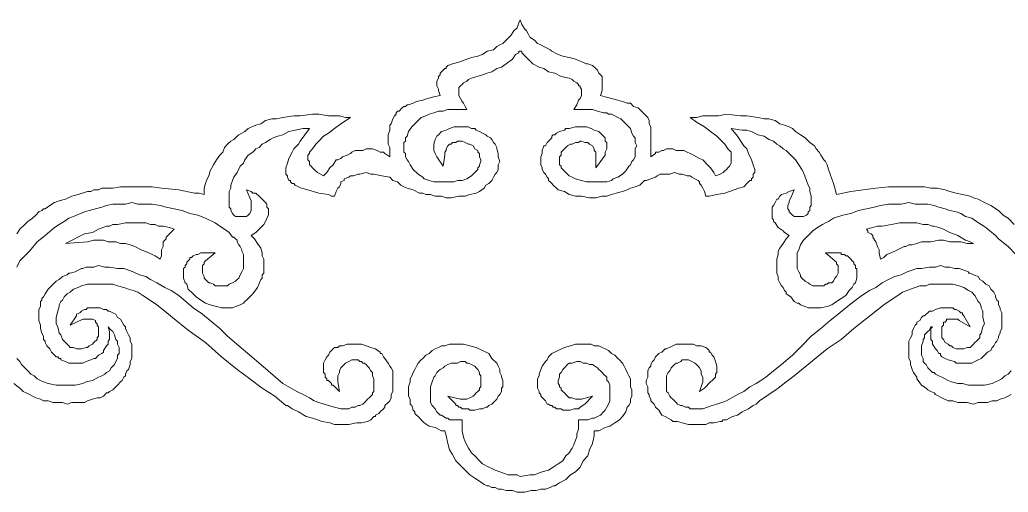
# Model space of a CAD drawing. Extents: x -66030 to 95157, y -13132 to 45879.
# Drawn here: x -21238 to -18784, y 9812 to 10984 of the extents above; entities that cross this region are included whole.
import ezdxf

# ---------------------------------------------------------------- set-up
doc = ezdxf.new("R2010")
doc.units = 0
doc.header["$LTSCALE"] = 100
doc.header["$MEASUREMENT"] = 0
doc.layers.get('0').update_dxf_attribs({"linetype": 'CONTINUOUS'})

msp = doc.modelspace()

# ---------------------------------------------------------------- linework, layer by layer
at = {"lineweight": 0}
for points in [[(-18769, 10476.5), (-18784.6, 10492.1), (-18796.3, 10499.9), (-18808.1, 10511.6), (-18827.6, 10523.4), (-18843.2, 10531.2), (-18858.8, 10539), (-18870.6, 10542.9), (-18878.4, 10546.8), (-18897.9, 10550.7), (-18913.5, 10554.6), (-18929.1, 10558.5), (-18940.9, 10562.4), (-18960.4, 10566.3), (-18976, 10566.3), (-18991.6, 10570.2), (-19007.3, 10570.2), (-19034.6, 10570.2), (-19058, 10570.2), (-19081.5, 10570.2), (-19112.7, 10566.3), (-19144, 10562.4), (-19175.2, 10558.5), (-19210.4, 10550.7), (-19214.3, 10566.3), (-19218.2, 10578), (-19222.1, 10589.8), (-19226, 10601.5), (-19229.9, 10613.2), (-19233.8, 10624.9), (-19237.7, 10632.7), (-19241.6, 10636.6), (-19249.4, 10648.4), (-19253.3, 10656.2), (-19261.2, 10664), (-19265.1, 10671.8), (-19276.8, 10679.6), (-19288.5, 10691.3), (-19300.2, 10699.1), (-19311.9, 10706.9), (-19319.7, 10714.8), (-19327.6, 10718.7), (-19339.3, 10722.6), (-19351, 10726.5), (-19362.7, 10734.3), (-19378.3, 10738.2), (-19390.1, 10738.2), (-19405.7, 10742.1), (-19433, 10746), (-19448.6, 10746), (-19483.8, 10749.9), (-19503.3, 10746), (-19526.8, 10746), (-19534.6, 10746), (-19542.4, 10746), (-19558, 10742.1), (-19573.6, 10742.1), (-19558, 10730.4), (-19538.5, 10718.7), (-19522.9, 10706.9), (-19507.2, 10695.2), (-19507.2, 10695.2), (-19503.3, 10691.3), (-19495.5, 10683.5), (-19487.7, 10675.7), (-19479.9, 10664), (-19476, 10660.1), (-19472.1, 10656.2), (-19472.1, 10652.3), (-19472.1, 10644.4), (-19472.1, 10640.5), (-19472.1, 10636.6), (-19472.1, 10632.7), (-19472.1, 10628.8), (-19476, 10621), (-19479.9, 10617.1), (-19483.8, 10613.2), (-19487.7, 10609.3), (-19491.6, 10605.4), (-19499.4, 10601.5), (-19511.1, 10597.6), (-19515, 10605.4), (-19522.9, 10617.1), (-19530.7, 10624.9), (-19542.4, 10636.6), (-19550.2, 10640.5), (-19558, 10644.4), (-19565.8, 10648.4), (-19573.6, 10652.3), (-19581.4, 10656.2), (-19589.3, 10660.1), (-19597.1, 10660.1), (-19608.8, 10660.1), (-19616.6, 10664), (-19620.5, 10664), (-19628.3, 10664), (-19632.2, 10664), (-19640, 10660.1), (-19643.9, 10660.1), (-19651.8, 10656.2), (-19655.7, 10656.2), (-19659.6, 10656.2), (-19659.6, 10652.3), (-19671.3, 10644.4), (-19671.3, 10660.1), (-19671.3, 10679.6), (-19671.3, 10687.4), (-19671.3, 10699.1), (-19671.3, 10714.8), (-19671.3, 10714.8), (-19671.3, 10718.7), (-19675.2, 10726.5), (-19675.2, 10734.3), (-19679.1, 10742.1), (-19686.9, 10749.9), (-19694.7, 10757.7), (-19702.5, 10765.5), (-19714.2, 10769.4), (-19722.1, 10777.2), (-19726, 10777.2), (-19729.9, 10777.2), (-19741.6, 10781.2), (-19753.3, 10785.1), (-19768.9, 10789), (-19784.6, 10792.9), (-19796.3, 10796.8), (-19792.4, 10808.5), (-19792.4, 10812.4), (-19792.4, 10820.2), (-19792.4, 10828), (-19792.4, 10831.9), (-19792.4, 10839.7), (-19792.4, 10843.6), (-19796.3, 10847.6), (-19800.2, 10851.5), (-19804.1, 10859.3), (-19808, 10863.2), (-19815.8, 10871), (-19827.5, 10874.9), (-19831.4, 10874.9), (-19858.8, 10886.6), (-19874.4, 10890.5), (-19890, 10894.4), (-19901.7, 10898.3), (-19917.4, 10906.1), (-19921.3, 10910.1), (-19929.1, 10914), (-19936.9, 10917.9), (-19944.7, 10921.8), (-19952.5, 10925.7), (-19960.3, 10933.5), (-19972, 10941.3), (-19975.9, 10949.1), (-19979.9, 10956.9), (-19983.8, 10960.8), (-19983.8, 10960.8), (-19991.6, 10972.5), (-19995.5, 10984.3), (-19999.4, 10976.5), (-20003.3, 10964.7), (-20011.1, 10956.9), (-20018.9, 10945.2), (-20022.8, 10941.3), (-20030.6, 10933.5), (-20038.4, 10925.7), (-20046.3, 10921.8), (-20054.1, 10917.9), (-20061.9, 10910.1), (-20077.5, 10906.1), (-20089.2, 10898.3), (-20100.9, 10894.4), (-20116.6, 10890.5), (-20147.8, 10878.8), (-20163.4, 10874.9), (-20175.2, 10871), (-20179.1, 10867.1), (-20179.1, 10863.2), (-20183, 10863.2), (-20186.9, 10859.3), (-20190.8, 10855.4), (-20194.7, 10851.5), (-20194.7, 10847.6), (-20194.7, 10847.6), (-20198.6, 10843.6), (-20198.6, 10839.7), (-20198.6, 10839.7), (-20202.5, 10831.9), (-20202.5, 10828), (-20202.5, 10820.2), (-20198.6, 10812.4), (-20198.6, 10808.5), (-20194.7, 10796.8), (-20210.3, 10792.9), (-20225.9, 10789), (-20237.6, 10785.1), (-20253.3, 10781.2), (-20261.1, 10777.2), (-20272.8, 10773.3), (-20276.7, 10773.3), (-20280.6, 10769.4), (-20284.5, 10769.4), (-20288.4, 10765.5), (-20296.2, 10757.7), (-20300.1, 10757.7), (-20304, 10753.8), (-20304, 10749.9), (-20308, 10746), (-20311.9, 10738.2), (-20315.8, 10726.5), (-20319.7, 10722.6), (-20319.7, 10714.8), (-20319.7, 10710.8), (-20323.6, 10699.1), (-20323.6, 10687.4), (-20323.6, 10675.7), (-20319.7, 10667.9), (-20319.7, 10660.1), (-20319.7, 10644.4), (-20331.4, 10652.3), (-20335.3, 10656.2), (-20343.1, 10656.2), (-20350.9, 10660.1), (-20362.6, 10664), (-20366.5, 10664), (-20370.4, 10664), (-20378.3, 10664), (-20386.1, 10660.1), (-20393.9, 10660.1), (-20405.6, 10660.1), (-20413.4, 10656.2), (-20417.3, 10652.3), (-20425.1, 10648.4), (-20436.9, 10644.4), (-20440.8, 10640.5), (-20448.6, 10636.6), (-20452.5, 10636.6), (-20460.3, 10624.9), (-20468.1, 10617.1), (-20475.9, 10605.4), (-20483.7, 10597.6), (-20491.5, 10601.5), (-20499.3, 10605.4), (-20507.2, 10613.2), (-20511.1, 10617.1), (-20515, 10621), (-20518.9, 10624.9), (-20518.9, 10628.8), (-20518.9, 10632.7), (-20522.8, 10636.6), (-20522.8, 10640.5), (-20522.8, 10648.4), (-20518.9, 10652.3), (-20518.9, 10656.2), (-20511.1, 10664), (-20503.3, 10675.7), (-20495.4, 10683.5), (-20483.7, 10695.2), (-20472, 10703), (-20456.4, 10714.8), (-20440.8, 10726.5), (-20417.3, 10742.1), (-20429, 10742.1), (-20444.7, 10746), (-20472, 10746), (-20495.4, 10749.9), (-20503.3, 10749.9), (-20511.1, 10749.9), (-20542.3, 10746), (-20557.9, 10746), (-20585.3, 10742.1), (-20600.9, 10738.2), (-20612.6, 10738.2), (-20628.2, 10734.3), (-20640, 10726.5), (-20651.7, 10722.6), (-20671.2, 10714.8), (-20679, 10706.9), (-20686.8, 10703), (-20694.6, 10699.1), (-20698.6, 10695.2), (-20706.4, 10687.4), (-20714.2, 10683.5), (-20722, 10675.7), (-20729.8, 10667.9), (-20733.7, 10656.2), (-20741.5, 10648.4), (-20749.3, 10636.6), (-20757.1, 10624.9), (-20765, 10609.3), (-20768.9, 10597.6), (-20772.8, 10589.8), (-20776.7, 10578), (-20780.6, 10566.3), (-20780.6, 10550.7), (-20792.3, 10554.6), (-20804, 10554.6), (-20843.1, 10562.4), (-20886, 10566.3), (-20909.5, 10570.2), (-20936.8, 10570.2), (-20952.4, 10570.2), (-20972, 10570.2), (-20987.6, 10570.2), (-21007.1, 10566.3), (-21022.7, 10566.3), (-21034.5, 10566.3), (-21042.3, 10562.4), (-21054, 10562.4), (-21061.8, 10558.5), (-21069.6, 10558.5), (-21093.1, 10550.7), (-21108.7, 10546.8), (-21124.3, 10539), (-21139.9, 10535.1), (-21151.6, 10531.2), (-21163.4, 10523.4), (-21175.1, 10515.5), (-21179, 10515.5), (-21182.9, 10511.6), (-21190.7, 10507.7), (-21198.5, 10499.9), (-21206.3, 10492.1), (-21218, 10484.3), (-21225.9, 10476.5), (-21237.6, 10464.8), (-21245.4, 10453.1)], [(-21245.4, 10371), (-21237.6, 10386.7), (-21233.7, 10390.6), (-21214.1, 10410.1), (-21194.6, 10433.5), (-21175.1, 10449.1), (-21151.6, 10468.7), (-21139.9, 10476.5), (-21128.2, 10484.3), (-21116.5, 10492.1), (-21104.8, 10496), (-21077.4, 10507.7), (-21065.7, 10511.6), (-21050.1, 10515.5), (-21034.5, 10519.5), (-21022.7, 10523.4), (-21007.1, 10527.3), (-20991.5, 10527.3), (-20975.9, 10527.3), (-20960.2, 10531.2), (-20944.6, 10527.3), (-20925.1, 10527.3), (-20909.5, 10527.3), (-20889.9, 10523.4), (-20874.3, 10519.5), (-20854.8, 10515.5), (-20835.3, 10511.6), (-20815.7, 10503.8), (-20796.2, 10499.9), (-20776.7, 10492.1), (-20753.2, 10480.4), (-20741.5, 10472.6), (-20729.8, 10464.8), (-20718.1, 10457), (-20710.3, 10445.2), (-20706.4, 10445.2), (-20702.5, 10441.3), (-20698.6, 10437.4), (-20698.6, 10433.5), (-20694.6, 10425.7), (-20690.7, 10421.8), (-20686.8, 10414), (-20686.8, 10410.1), (-20682.9, 10402.3), (-20682.9, 10394.5), (-20682.9, 10386.7), (-20682.9, 10382.7), (-20682.9, 10371), (-20682.9, 10367.1), (-20686.8, 10359.3), (-20690.7, 10351.5), (-20694.6, 10343.7), (-20698.6, 10339.8), (-20702.5, 10335.9), (-20710.3, 10332), (-20718.1, 10328.1), (-20722, 10324.2), (-20729.8, 10324.2), (-20741.5, 10324.2), (-20749.3, 10324.2), (-20753.2, 10324.2), (-20757.1, 10328.1), (-20765, 10332), (-20768.9, 10332), (-20772.8, 10335.9), (-20776.7, 10339.8), (-20780.6, 10343.7), (-20780.6, 10347.6), (-20784.5, 10355.4), (-20784.5, 10363.2), (-20784.5, 10367.1), (-20784.5, 10367.1), (-20784.5, 10371), (-20784.5, 10374.9), (-20780.6, 10378.8), (-20780.6, 10382.7), (-20776.7, 10386.7), (-20753.2, 10406.2), (-20765, 10406.2), (-20772.8, 10406.2), (-20784.5, 10406.2), (-20788.4, 10406.2), (-20796.2, 10402.3), (-20800.1, 10402.3), (-20807.9, 10398.4), (-20811.8, 10394.5), (-20811.8, 10394.5), (-20815.7, 10394.5), (-20815.7, 10390.6), (-20819.6, 10386.7), (-20823.5, 10382.7), (-20823.5, 10378.8), (-20827.4, 10374.9), (-20827.4, 10371), (-20831.4, 10367.1), (-20831.4, 10359.3), (-20831.4, 10351.5), (-20831.4, 10343.7), (-20827.4, 10332), (-20823.5, 10328.1), (-20819.6, 10316.3), (-20807.9, 10304.6), (-20800.1, 10296.8), (-20788.4, 10289), (-20776.7, 10281.2), (-20765, 10277.3), (-20749.3, 10273.4), (-20737.6, 10269.5), (-20722, 10269.5), (-20710.3, 10269.5), (-20702.5, 10273.4), (-20690.7, 10277.3), (-20682.9, 10281.2), (-20679, 10285.1), (-20675.1, 10289), (-20667.3, 10296.8), (-20659.5, 10304.6), (-20659.5, 10304.6), (-20647.8, 10320.3), (-20640, 10339.8), (-20636.1, 10343.7), (-20636.1, 10347.6), (-20636.1, 10351.5), (-20632.1, 10355.4), (-20632.1, 10367.1), (-20632.1, 10371), (-20632.1, 10374.9), (-20632.1, 10382.7), (-20632.1, 10390.6), (-20636.1, 10398.4), (-20636.1, 10406.2), (-20640, 10417.9), (-20647.8, 10429.6), (-20655.6, 10441.3), (-20663.4, 10449.1), (-20651.7, 10457), (-20643.9, 10464.8), (-20632.1, 10476.5), (-20628.2, 10484.3), (-20624.3, 10492.1), (-20620.4, 10499.9), (-20620.4, 10507.7), (-20620.4, 10511.6), (-20620.4, 10515.5), (-20624.3, 10519.5), (-20624.3, 10527.3), (-20628.2, 10531.2), (-20632.1, 10535.1), (-20636.1, 10539), (-20643.9, 10546.8), (-20651.7, 10554.6), (-20659.5, 10554.6), (-20663.4, 10558.5), (-20675.1, 10562.4), (-20667.3, 10542.9), (-20663.4, 10535.1), (-20663.4, 10531.2), (-20663.4, 10523.4), (-20663.4, 10519.5), (-20663.4, 10515.5), (-20663.4, 10511.6), (-20667.3, 10503.8), (-20667.3, 10503.8), (-20671.2, 10499.9), (-20671.2, 10499.9), (-20675.1, 10496), (-20682.9, 10496), (-20686.8, 10496), (-20694.6, 10496), (-20698.6, 10496), (-20702.5, 10496), (-20706.4, 10499.9), (-20710.3, 10503.8), (-20714.2, 10511.6), (-20714.2, 10515.5), (-20718.1, 10519.5), (-20718.1, 10523.4), (-20718.1, 10531.2), (-20718.1, 10539), (-20718.1, 10546.8), (-20718.1, 10558.5), (-20714.2, 10566.3), (-20714.2, 10574.1), (-20710.3, 10585.9), (-20706.4, 10593.7), (-20698.6, 10605.4), (-20690.7, 10621), (-20682.9, 10628.8), (-20679, 10636.6), (-20671.2, 10648.4), (-20659.5, 10656.2), (-20659.5, 10656.2), (-20655.6, 10660.1), (-20651.7, 10664), (-20643.9, 10667.9), (-20636.1, 10675.7), (-20628.2, 10679.6), (-20616.5, 10687.4), (-20608.7, 10691.3), (-20597, 10695.2), (-20585.3, 10699.1), (-20569.7, 10706.9), (-20554, 10710.8), (-20534.5, 10714.8), (-20518.9, 10714.8), (-20530.6, 10699.1), (-20542.3, 10683.5), (-20546.2, 10675.7), (-20550.1, 10671.8), (-20557.9, 10664), (-20561.8, 10656.2), (-20569.7, 10640.5), (-20573.6, 10628.8), (-20577.5, 10617.1), (-20577.5, 10613.2), (-20577.5, 10601.5), (-20573.6, 10597.6), (-20573.6, 10593.7), (-20569.7, 10585.9), (-20565.7, 10585.9), (-20565.7, 10582), (-20561.8, 10578), (-20557.9, 10578), (-20554, 10574.1), (-20546.2, 10570.2), (-20538.4, 10566.3), (-20522.8, 10562.4), (-20495.4, 10554.6), (-20472, 10550.7), (-20464.2, 10546.8), (-20456.4, 10546.8), (-20452.5, 10558.5), (-20448.6, 10566.3), (-20444.7, 10570.2), (-20440.8, 10578), (-20440.8, 10582), (-20432.9, 10585.9), (-20432.9, 10585.9), (-20432.9, 10589.8), (-20421.2, 10593.7), (-20417.3, 10597.6), (-20409.5, 10597.6), (-20397.8, 10601.5), (-20393.9, 10601.5), (-20378.3, 10605.4), (-20366.5, 10601.5), (-20358.7, 10601.5), (-20339.2, 10597.6), (-20319.7, 10593.7), (-20311.9, 10585.9), (-20300.1, 10582), (-20300.1, 10582), (-20300.1, 10582), (-20296.2, 10578), (-20292.3, 10574.1), (-20284.5, 10570.2), (-20276.7, 10566.3), (-20261.1, 10562.4), (-20245.5, 10554.6), (-20237.6, 10554.6), (-20229.8, 10550.7), (-20218.1, 10550.7), (-20206.4, 10546.8), (-20190.8, 10546.8), (-20179.1, 10542.9), (-20167.3, 10542.9), (-20147.8, 10546.8), (-20132.2, 10546.8), (-20120.5, 10550.7), (-20104.8, 10554.6), (-20097, 10558.5), (-20085.3, 10566.3), (-20081.4, 10574.1), (-20073.6, 10578), (-20069.7, 10582), (-20065.8, 10585.9), (-20061.9, 10593.7), (-20058, 10601.5), (-20054.1, 10605.4), (-20050.2, 10613.2), (-20050.2, 10624.9), (-20046.3, 10632.7), (-20050.2, 10644.4), (-20050.2, 10652.3), (-20054.1, 10664), (-20054.1, 10667.9), (-20058, 10675.7), (-20061.9, 10679.6), (-20065.8, 10687.4), (-20069.7, 10691.3), (-20077.5, 10695.2), (-20081.4, 10699.1), (-20089.2, 10703), (-20097, 10706.9), (-20104.8, 10710.8), (-20108.7, 10714.8), (-20116.6, 10714.8), (-20124.4, 10718.7), (-20132.2, 10718.7), (-20147.8, 10718.7), (-20159.5, 10718.7), (-20171.2, 10714.8), (-20179.1, 10710.8), (-20190.8, 10706.9), (-20198.6, 10699.1), (-20202.5, 10695.2), (-20206.4, 10687.4), (-20210.3, 10675.7), (-20210.3, 10667.9), (-20210.3, 10660.1), (-20206.4, 10652.3), (-20202.5, 10644.4), (-20186.9, 10621), (-20183, 10648.4), (-20183, 10648.4), (-20183, 10648.4), (-20183, 10656.2), (-20179.1, 10660.1), (-20179.1, 10664), (-20175.2, 10671.8), (-20171.2, 10675.7), (-20167.3, 10675.7), (-20163.4, 10679.6), (-20159.5, 10679.6), (-20155.6, 10679.6), (-20151.7, 10683.5), (-20140, 10683.5), (-20132.2, 10679.6), (-20124.4, 10675.7), (-20120.5, 10675.7), (-20112.7, 10671.8), (-20108.7, 10664), (-20100.9, 10660.1), (-20100.9, 10656.2), (-20097, 10652.3), (-20097, 10648.4), (-20097, 10644.4), (-20093.1, 10636.6), (-20093.1, 10632.7), (-20097, 10624.9), (-20097, 10621), (-20100.9, 10617.1), (-20100.9, 10613.2), (-20108.7, 10605.4), (-20112.7, 10601.5), (-20116.6, 10597.6), (-20128.3, 10589.8), (-20140, 10585.9), (-20151.7, 10585.9), (-20159.5, 10582), (-20167.3, 10582), (-20179.1, 10582), (-20194.7, 10582), (-20202.5, 10582), (-20210.3, 10582), (-20222, 10585.9), (-20233.7, 10589.8), (-20237.6, 10593.7), (-20249.4, 10601.5), (-20261.1, 10613.2), (-20268.9, 10624.9), (-20272.8, 10632.7), (-20276.7, 10636.6), (-20280.6, 10644.4), (-20280.6, 10652.3), (-20284.5, 10656.2), (-20284.5, 10664), (-20284.5, 10671.8), (-20284.5, 10679.6), (-20280.6, 10683.5), (-20280.6, 10691.3), (-20276.7, 10695.2), (-20272.8, 10706.9), (-20265, 10718.7), (-20257.2, 10726.5), (-20249.4, 10734.3), (-20241.6, 10742.1), (-20229.8, 10746), (-20222, 10749.9), (-20210.3, 10753.8), (-20198.6, 10757.7), (-20186.9, 10757.7), (-20175.2, 10761.6), (-20163.4, 10761.6), (-20128.3, 10761.6), (-20132.2, 10769.4), (-20136.1, 10777.2), (-20140, 10781.2), (-20143.9, 10789), (-20143.9, 10789), (-20147.8, 10796.8), (-20147.8, 10800.7), (-20147.8, 10804.6), (-20147.8, 10808.5), (-20147.8, 10812.4), (-20147.8, 10816.3), (-20143.9, 10820.2), (-20143.9, 10820.2), (-20140, 10824.1), (-20136.1, 10828), (-20128.3, 10831.9), (-20124.4, 10835.8), (-20116.6, 10839.7), (-20089.2, 10847.6), (-20077.5, 10851.5), (-20065.8, 10855.4), (-20054.1, 10863.2), (-20042.3, 10867.1), (-20030.6, 10874.9), (-20015, 10886.6), (-20007.2, 10898.3), (-19999.4, 10902.2), (-19999.4, 10906.1), (-19995.5, 10906.1), (-19991.6, 10906.1), (-19991.6, 10902.2), (-19979.9, 10890.5), (-19975.9, 10886.6), (-19964.2, 10874.9), (-19948.6, 10867.1), (-19936.9, 10863.2), (-19925.2, 10855.4), (-19909.5, 10851.5), (-19893.9, 10843.6), (-19874.4, 10839.7), (-19866.6, 10835.8), (-19862.7, 10831.9), (-19854.9, 10828), (-19851, 10824.1), (-19851, 10820.2), (-19847, 10820.2), (-19847, 10816.3), (-19843.1, 10812.4), (-19843.1, 10808.5), (-19843.1, 10800.7), (-19843.1, 10796.8), (-19847, 10789), (-19851, 10785.1), (-19854.9, 10773.3), (-19862.7, 10761.6), (-19827.5, 10761.6), (-19815.8, 10761.6), (-19804.1, 10757.7), (-19788.5, 10753.8), (-19780.6, 10753.8), (-19776.7, 10749.9), (-19768.9, 10749.9), (-19761.1, 10746), (-19753.3, 10742.1), (-19745.5, 10738.2), (-19737.7, 10730.4), (-19729.9, 10722.6), (-19722.1, 10714.8), (-19718.2, 10703), (-19714.2, 10695.2), (-19710.3, 10691.3), (-19710.3, 10683.5), (-19710.3, 10679.6), (-19706.4, 10671.8), (-19710.3, 10664), (-19710.3, 10656.2), (-19710.3, 10652.3), (-19710.3, 10644.4), (-19714.2, 10636.6), (-19718.2, 10632.7), (-19722.1, 10624.9), (-19726, 10621), (-19733.8, 10609.3), (-19741.6, 10601.5), (-19753.3, 10593.7), (-19765, 10589.8), (-19768.9, 10585.9), (-19780.6, 10582), (-19788.5, 10582), (-19800.2, 10582), (-19811.9, 10582), (-19823.6, 10582), (-19831.4, 10582), (-19843.1, 10585.9), (-19858.8, 10589.8), (-19866.6, 10593.7), (-19874.4, 10597.6), (-19878.3, 10601.5), (-19882.2, 10605.4), (-19890, 10613.2), (-19893.9, 10617.1), (-19893.9, 10621), (-19897.8, 10624.9), (-19897.8, 10632.7), (-19897.8, 10636.6), (-19897.8, 10644.4), (-19893.9, 10648.4), (-19893.9, 10652.3), (-19893.9, 10656.2), (-19890, 10660.1), (-19886.1, 10664), (-19878.3, 10671.8), (-19870.5, 10675.7), (-19866.6, 10675.7), (-19858.8, 10679.6), (-19851, 10679.6), (-19847, 10683.5), (-19843.1, 10683.5), (-19835.3, 10679.6), (-19831.4, 10679.6), (-19827.5, 10679.6), (-19823.6, 10675.7), (-19823.6, 10675.7), (-19815.8, 10671.8), (-19811.9, 10664), (-19811.9, 10660.1), (-19808, 10656.2), (-19808, 10648.4), (-19808, 10648.4), (-19808, 10644.4), (-19808, 10617.1), (-19784.6, 10648.4), (-19784.6, 10656.2), (-19780.6, 10664), (-19780.6, 10671.8), (-19780.6, 10679.6), (-19784.6, 10683.5), (-19784.6, 10687.4), (-19784.6, 10691.3), (-19788.5, 10695.2), (-19792.4, 10699.1), (-19800.2, 10706.9), (-19811.9, 10710.8), (-19819.7, 10714.8), (-19831.4, 10718.7), (-19847, 10718.7), (-19858.8, 10718.7), (-19874.4, 10714.8), (-19882.2, 10714.8), (-19886.1, 10710.8), (-19897.8, 10706.9), (-19905.6, 10703), (-19909.5, 10699.1), (-19913.5, 10699.1), (-19917.4, 10695.2), (-19917.4, 10691.3), (-19925.2, 10683.5), (-19929.1, 10679.6), (-19933, 10671.8), (-19933, 10671.8), (-19936.9, 10671.8), (-19940.8, 10660.1), (-19940.8, 10652.3), (-19944.7, 10644.4), (-19944.7, 10636.6), (-19944.7, 10632.7), (-19944.7, 10624.9), (-19940.8, 10617.1), (-19940.8, 10617.1), (-19940.8, 10613.2), (-19936.9, 10605.4), (-19933, 10601.5), (-19929.1, 10593.7), (-19925.2, 10589.8), (-19925.2, 10585.9), (-19921.3, 10582), (-19917.4, 10578), (-19913.5, 10574.1), (-19905.6, 10566.3), (-19901.7, 10562.4), (-19886.1, 10558.5), (-19874.4, 10550.7), (-19858.8, 10546.8), (-19843.1, 10546.8), (-19823.6, 10542.9), (-19808, 10542.9), (-19792.4, 10546.8), (-19780.6, 10546.8), (-19768.9, 10550.7), (-19757.2, 10554.6), (-19741.6, 10558.5), (-19729.9, 10562.4), (-19722.1, 10566.3), (-19710.3, 10570.2), (-19698.6, 10574.1), (-19694.7, 10578), (-19690.8, 10582), (-19686.9, 10585.9), (-19683, 10585.9), (-19683, 10585.9), (-19671.3, 10589.8), (-19659.6, 10593.7), (-19655.7, 10597.6), (-19647.8, 10601.5), (-19632.2, 10601.5), (-19624.4, 10601.5), (-19612.7, 10605.4), (-19601, 10601.5), (-19593.2, 10601.5), (-19581.4, 10597.6), (-19573.6, 10597.6), (-19569.7, 10593.7), (-19561.9, 10589.8), (-19554.1, 10585.9), (-19550.2, 10582), (-19550.2, 10578), (-19546.3, 10574.1), (-19542.4, 10566.3), (-19538.5, 10558.5), (-19534.6, 10546.8), (-19530.7, 10546.8), (-19526.8, 10546.8), (-19507.2, 10550.7), (-19487.7, 10554.6), (-19476, 10558.5), (-19464.3, 10562.4), (-19452.5, 10566.3), (-19440.8, 10570.2), (-19433, 10578), (-19425.2, 10585.9), (-19421.3, 10585.9), (-19421.3, 10589.8), (-19417.4, 10593.7), (-19417.4, 10597.6), (-19417.4, 10601.5), (-19413.5, 10605.4), (-19413.5, 10613.2), (-19417.4, 10624.9), (-19421.3, 10636.6), (-19429.1, 10652.3), (-19433, 10664), (-19440.8, 10671.8), (-19456.5, 10695.2), (-19472.1, 10714.8), (-19472.1, 10714.8), (-19444.7, 10710.8), (-19433, 10710.8), (-19421.3, 10706.9), (-19405.7, 10699.1), (-19390.1, 10695.2), (-19378.3, 10687.4), (-19366.6, 10683.5), (-19358.8, 10675.7), (-19351, 10671.8), (-19343.2, 10664), (-19335.4, 10660.1), (-19327.6, 10652.3), (-19319.7, 10644.4), (-19311.9, 10636.6), (-19304.1, 10624.9), (-19296.3, 10613.2), (-19292.4, 10605.4), (-19288.5, 10593.7), (-19284.6, 10585.9), (-19280.7, 10574.1), (-19276.8, 10566.3), (-19276.8, 10558.5), (-19272.9, 10546.8), (-19272.9, 10539), (-19272.9, 10531.2), (-19272.9, 10523.4), (-19276.8, 10519.5), (-19276.8, 10515.5), (-19276.8, 10511.6), (-19280.7, 10507.7), (-19280.7, 10503.8), (-19284.6, 10499.9), (-19292.4, 10496), (-19296.3, 10496), (-19300.2, 10496), (-19304.1, 10496), (-19311.9, 10496), (-19315.8, 10496), (-19319.7, 10499.9), (-19323.6, 10503.8), (-19327.6, 10507.7), (-19327.6, 10511.6), (-19331.5, 10515.5), (-19331.5, 10519.5), (-19331.5, 10523.4), (-19327.6, 10531.2), (-19327.6, 10535.1), (-19323.6, 10542.9), (-19315.8, 10562.4), (-19327.6, 10558.5), (-19335.4, 10554.6), (-19347.1, 10550.7), (-19351, 10546.8), (-19354.9, 10539), (-19358.8, 10539), (-19358.8, 10539), (-19362.7, 10531.2), (-19366.6, 10523.4), (-19370.5, 10519.5), (-19370.5, 10515.5), (-19370.5, 10507.7), (-19370.5, 10503.8), (-19370.5, 10499.9), (-19370.5, 10492.1), (-19370.5, 10492.1), (-19366.6, 10488.2), (-19366.6, 10484.3), (-19362.7, 10480.4), (-19354.9, 10468.7), (-19343.2, 10460.9), (-19339.3, 10457), (-19327.6, 10449.1), (-19335.4, 10441.3), (-19343.2, 10429.6), (-19351, 10417.9), (-19354.9, 10410.1), (-19354.9, 10402.3), (-19358.8, 10390.6), (-19358.8, 10382.7), (-19358.8, 10374.9), (-19358.8, 10363.2), (-19358.8, 10355.4), (-19354.9, 10347.6), (-19354.9, 10339.8), (-19351, 10332), (-19347.1, 10324.2), (-19343.2, 10320.3), (-19339.3, 10312.4), (-19335.4, 10308.5), (-19335.4, 10304.6), (-19323.6, 10296.8), (-19315.8, 10285.1), (-19308, 10281.2), (-19304.1, 10281.2), (-19300.2, 10277.3), (-19288.5, 10273.4), (-19280.7, 10269.5), (-19272.9, 10269.5), (-19261.2, 10269.5), (-19249.4, 10269.5), (-19233.8, 10273.4), (-19222.1, 10277.3), (-19210.4, 10285.1), (-19198.7, 10292.9), (-19186.9, 10300.7), (-19179.1, 10312.4), (-19171.3, 10320.3), (-19167.4, 10328.1), (-19163.5, 10332), (-19159.6, 10343.7), (-19159.6, 10351.5), (-19159.6, 10359.3), (-19159.6, 10363.2), (-19159.6, 10367.1), (-19163.5, 10367.1), (-19163.5, 10371), (-19163.5, 10374.9), (-19167.4, 10378.8), (-19167.4, 10382.7), (-19171.3, 10386.7), (-19175.2, 10390.6), (-19179.1, 10394.5), (-19183, 10398.4), (-19186.9, 10398.4), (-19190.8, 10402.3), (-19194.8, 10402.3), (-19198.7, 10402.3), (-19198.7, 10406.2), (-19202.6, 10406.2), (-19210.4, 10406.2), (-19214.3, 10406.2), (-19237.7, 10406.2), (-19214.3, 10386.7), (-19210.4, 10382.7), (-19210.4, 10378.8), (-19206.5, 10374.9), (-19206.5, 10367.1), (-19206.5, 10363.2), (-19206.5, 10359.3), (-19206.5, 10355.4), (-19210.4, 10347.6), (-19214.3, 10343.7), (-19218.2, 10335.9), (-19222.1, 10332), (-19229.9, 10332), (-19233.8, 10328.1), (-19233.8, 10328.1), (-19237.7, 10328.1), (-19241.6, 10324.2), (-19245.5, 10324.2), (-19249.4, 10324.2), (-19261.2, 10324.2), (-19269, 10324.2), (-19276.8, 10328.1), (-19280.7, 10332), (-19288.5, 10335.9), (-19296.3, 10343.7), (-19300.2, 10347.6), (-19300.2, 10351.5), (-19304.1, 10359.3), (-19308, 10367.1), (-19308, 10378.8), (-19308, 10386.7), (-19308, 10398.4), (-19308, 10406.2), (-19304.1, 10414), (-19300.2, 10425.7), (-19292.4, 10437.4), (-19280.7, 10449.1), (-19269, 10460.9), (-19257.2, 10468.7), (-19245.5, 10476.5), (-19237.7, 10480.4), (-19229.9, 10484.3), (-19218.2, 10492.1), (-19194.8, 10499.9), (-19175.2, 10503.8), (-19155.7, 10511.6), (-19136.2, 10515.5), (-19116.6, 10519.5), (-19101, 10523.4), (-19081.5, 10527.3), (-19065.9, 10527.3), (-19050.2, 10527.3), (-19030.7, 10531.2), (-19015.1, 10527.3), (-18999.5, 10527.3), (-18983.8, 10527.3), (-18968.2, 10523.4), (-18956.5, 10519.5), (-18940.9, 10515.5), (-18929.1, 10511.6), (-18913.5, 10507.7), (-18901.8, 10503.8), (-18890.1, 10496), (-18874.5, 10492.1), (-18862.7, 10484.3), (-18851, 10476.5), (-18839.3, 10468.7), (-18815.9, 10449.1), (-18808.1, 10441.3), (-18784.6, 10421.8), (-18765.1, 10402.3)], [(-21253.2, 10082), (-21237.6, 10070.3), (-21229.8, 10062.5), (-21221.9, 10058.6), (-21214.1, 10054.6), (-21206.3, 10050.7), (-21198.5, 10046.8), (-21186.8, 10042.9), (-21179, 10039), (-21167.3, 10039), (-21155.5, 10035.1), (-21143.8, 10035.1), (-21132.1, 10035.1), (-21120.4, 10031.2), (-21108.7, 10035.1), (-21085.2, 10035.1), (-21077.4, 10035.1), (-21069.6, 10039), (-21057.9, 10042.9), (-21046.2, 10046.8), (-21042.3, 10046.8), (-21038.4, 10046.8), (-21030.6, 10050.7), (-21022.7, 10058.6), (-21018.8, 10058.6), (-21014.9, 10062.5), (-21007.1, 10066.4), (-20999.3, 10074.2), (-20995.4, 10078.1), (-20987.6, 10085.9), (-20983.7, 10089.8), (-20979.8, 10097.6), (-20975.9, 10101.5), (-20975.9, 10105.4), (-20972, 10113.2), (-20968.1, 10117.1), (-20964.2, 10128.9), (-20964.2, 10136.7), (-20960.2, 10144.5), (-20960.2, 10152.3), (-20960.2, 10160.1), (-20960.2, 10171.8), (-20960.2, 10179.6), (-20964.2, 10187.4), (-20964.2, 10195.3), (-20968.1, 10203.1), (-20972, 10210.9), (-20975.9, 10218.7), (-20975.9, 10222.6), (-20979.8, 10226.5), (-20983.7, 10234.3), (-20987.6, 10242.1), (-20995.4, 10246), (-20999.3, 10253.8), (-20999.3, 10253.8), (-21007.1, 10257.8), (-21014.9, 10261.7), (-21018.8, 10261.7), (-21022.7, 10265.6), (-21030.6, 10265.6), (-21038.4, 10269.5), (-21038.4, 10269.5), (-21050.1, 10269.5), (-21057.9, 10269.5), (-21061.8, 10269.5), (-21069.6, 10269.5), (-21069.6, 10269.5), (-21073.5, 10265.6), (-21077.4, 10265.6), (-21085.2, 10261.7), (-21089.1, 10257.8), (-21097, 10253.8), (-21097, 10253.8), (-21097, 10249.9), (-21112.6, 10226.5), (-21081.3, 10242.1), (-21077.4, 10242.1), (-21073.5, 10242.1), (-21065.7, 10242.1), (-21061.8, 10242.1), (-21057.9, 10242.1), (-21050.1, 10238.2), (-21050.1, 10234.3), (-21046.2, 10230.4), (-21046.2, 10226.5), (-21042.3, 10222.6), (-21042.3, 10218.7), (-21042.3, 10214.8), (-21042.3, 10210.9), (-21042.3, 10207), (-21042.3, 10199.2), (-21046.2, 10195.3), (-21046.2, 10191.4), (-21054, 10183.5), (-21057.9, 10179.6), (-21065.7, 10175.7), (-21069.6, 10171.8), (-21073.5, 10171.8), (-21085.2, 10167.9), (-21093.1, 10167.9), (-21097, 10167.9), (-21104.8, 10171.8), (-21108.7, 10171.8), (-21112.6, 10171.8), (-21116.5, 10175.7), (-21120.4, 10179.6), (-21124.3, 10183.5), (-21128.2, 10187.4), (-21132.1, 10191.4), (-21136, 10203.1), (-21139.9, 10207), (-21143.8, 10222.6), (-21147.7, 10230.4), (-21147.7, 10246), (-21143.8, 10261.7), (-21139.9, 10273.4), (-21139.9, 10277.3), (-21136, 10285.1), (-21132.1, 10289), (-21128.2, 10296.8), (-21120.4, 10304.6), (-21112.6, 10308.5), (-21104.8, 10316.3), (-21093.1, 10320.3), (-21085.2, 10324.2), (-21069.6, 10328.1), (-21065.7, 10328.1), (-21061.8, 10328.1), (-21050.1, 10328.1), (-21038.4, 10328.1), (-21026.7, 10328.1), (-21014.9, 10328.1), (-21007.1, 10328.1), (-20995.4, 10324.2), (-20979.8, 10320.3), (-20968.1, 10316.3), (-20956.3, 10312.4), (-20944.6, 10308.5), (-20932.9, 10300.7), (-20921.2, 10292.9), (-20897.8, 10277.3), (-20878.2, 10261.7), (-20858.7, 10246), (-20819.6, 10214.8), (-20776.7, 10183.5), (-20737.6, 10148.4), (-20698.6, 10117.1), (-20667.3, 10093.7), (-20636.1, 10070.3), (-20604.8, 10050.7), (-20577.5, 10027.3), (-20573.6, 10027.3), (-20561.8, 10019.5), (-20546.2, 10011.7), (-20526.7, 10000), (-20511.1, 9996.1), (-20499.3, 9992.1), (-20487.6, 9988.2), (-20468.1, 9984.3), (-20456.4, 9980.4), (-20440.8, 9980.4), (-20432.9, 9980.4), (-20421.2, 9980.4), (-20401.7, 9984.3), (-20390, 9984.3), (-20374.4, 9988.2), (-20374.4, 9988.2), (-20366.5, 9992.1), (-20358.7, 10000), (-20354.8, 10000), (-20354.8, 10003.9), (-20347, 10007.8), (-20343.1, 10011.7), (-20335.3, 10019.5), (-20331.4, 10023.4), (-20331.4, 10027.3), (-20323.6, 10035.1), (-20319.7, 10039), (-20315.8, 10046.8), (-20315.8, 10054.6), (-20311.9, 10062.5), (-20311.9, 10074.2), (-20311.9, 10082), (-20311.9, 10089.8), (-20311.9, 10097.6), (-20311.9, 10105.4), (-20311.9, 10113.2), (-20315.8, 10121), (-20319.7, 10125), (-20323.6, 10132.8), (-20331.4, 10144.5), (-20335.3, 10148.4), (-20339.2, 10156.2), (-20343.1, 10156.2), (-20343.1, 10160.1), (-20354.8, 10167.9), (-20366.5, 10171.8), (-20378.3, 10175.7), (-20390, 10179.6), (-20397.8, 10179.6), (-20405.6, 10179.6), (-20413.4, 10179.6), (-20425.1, 10179.6), (-20436.9, 10175.7), (-20444.7, 10175.7), (-20448.6, 10171.8), (-20452.5, 10171.8), (-20456.4, 10171.8), (-20460.3, 10167.9), (-20464.2, 10164), (-20468.1, 10160.1), (-20468.1, 10160.1), (-20472, 10152.3), (-20475.9, 10148.4), (-20479.8, 10140.6), (-20483.7, 10132.8), (-20483.7, 10125), (-20483.7, 10121), (-20483.7, 10109.3), (-20479.8, 10105.4), (-20479.8, 10097.6), (-20475.9, 10093.7), (-20475.9, 10089.8), (-20472, 10089.8), (-20468.1, 10085.9), (-20464.2, 10082), (-20464.2, 10078.1), (-20460.3, 10078.1), (-20444.7, 10062.5), (-20448.6, 10085.9), (-20448.6, 10089.8), (-20448.6, 10097.6), (-20448.6, 10097.6), (-20448.6, 10101.5), (-20444.7, 10109.3), (-20444.7, 10113.2), (-20440.8, 10121), (-20436.9, 10125), (-20432.9, 10128.9), (-20429, 10132.8), (-20421.2, 10136.7), (-20413.4, 10140.6), (-20409.5, 10140.6), (-20405.6, 10140.6), (-20401.7, 10140.6), (-20397.8, 10140.6), (-20393.9, 10136.7), (-20390, 10136.7), (-20386.1, 10132.8), (-20382.2, 10132.8), (-20378.3, 10128.9), (-20374.4, 10125), (-20370.4, 10121), (-20366.5, 10113.2), (-20362.6, 10109.3), (-20362.6, 10101.5), (-20358.7, 10093.7), (-20358.7, 10082), (-20358.7, 10078.1), (-20358.7, 10070.3), (-20358.7, 10062.5), (-20362.6, 10058.6), (-20362.6, 10054.6), (-20366.5, 10050.7), (-20370.4, 10046.8), (-20374.4, 10042.9), (-20378.3, 10039), (-20382.2, 10035.1), (-20386.1, 10031.2), (-20393.9, 10027.3), (-20397.8, 10027.3), (-20405.6, 10023.4), (-20413.4, 10023.4), (-20421.2, 10019.5), (-20425.1, 10019.5), (-20440.8, 10019.5), (-20456.4, 10023.4), (-20472, 10027.3), (-20495.4, 10035.1), (-20507.2, 10039), (-20518.9, 10046.8), (-20534.5, 10054.6), (-20550.1, 10062.5), (-20585.3, 10082), (-20640, 10128.9), (-20694.6, 10175.7), (-20722, 10199.2), (-20741.5, 10218.7), (-20765, 10238.2), (-20784.5, 10253.8), (-20807.9, 10269.5), (-20843.1, 10300.7), (-20862.6, 10312.4), (-20878.2, 10320.3), (-20897.8, 10332), (-20913.4, 10339.8), (-20925.1, 10347.6), (-20940.7, 10351.5), (-20956.3, 10359.3), (-20968.1, 10363.2), (-20979.8, 10367.1), (-20995.4, 10367.1), (-21014.9, 10371), (-21026.7, 10371), (-21042.3, 10374.9), (-21054, 10371), (-21061.8, 10371), (-21073.5, 10371), (-21081.3, 10367.1), (-21085.2, 10367.1), (-21093.1, 10363.2), (-21100.9, 10359.3), (-21112.6, 10355.4), (-21116.5, 10355.4), (-21120.4, 10351.5), (-21132.1, 10347.6), (-21139.9, 10339.8), (-21147.7, 10335.9), (-21155.5, 10328.1), (-21159.5, 10324.2), (-21163.4, 10320.3), (-21167.3, 10316.3), (-21167.3, 10316.3), (-21175.1, 10304.6), (-21179, 10296.8), (-21182.9, 10292.9), (-21182.9, 10289), (-21186.8, 10285.1), (-21186.8, 10281.2), (-21186.8, 10273.4), (-21190.7, 10265.6), (-21190.7, 10261.7), (-21190.7, 10257.8), (-21190.7, 10249.9), (-21190.7, 10238.2), (-21186.8, 10226.5), (-21186.8, 10218.7), (-21182.9, 10207), (-21179, 10199.2), (-21179, 10191.4), (-21175.1, 10187.4), (-21175.1, 10183.5), (-21171.2, 10175.7), (-21163.4, 10167.9), (-21159.5, 10160.1), (-21151.6, 10152.3), (-21147.7, 10148.4), (-21143.8, 10148.4), (-21139.9, 10144.5), (-21139.9, 10144.5), (-21136, 10144.5), (-21136, 10140.6), (-21124.3, 10136.7), (-21116.5, 10132.8), (-21108.7, 10132.8), (-21100.9, 10132.8), (-21100.9, 10132.8), (-21093.1, 10132.8), (-21085.2, 10132.8), (-21081.3, 10132.8), (-21073.5, 10136.7), (-21061.8, 10140.6), (-21054, 10144.5), (-21050.1, 10144.5), (-21042.3, 10152.3), (-21034.5, 10156.2), (-21030.6, 10160.1), (-21030.6, 10164), (-21022.7, 10175.7), (-21018.8, 10179.6), (-21018.8, 10187.4), (-21014.9, 10191.4), (-21014.9, 10195.3), (-21014.9, 10195.3), (-21014.9, 10195.3), (-21014.9, 10199.2), (-21014.9, 10210.9), (-21018.8, 10222.6), (-21018.8, 10222.6), (-21014.9, 10218.7), (-21011, 10214.8), (-21007.1, 10210.9), (-21007.1, 10210.9), (-21003.2, 10203.1), (-20999.3, 10191.4), (-20995.4, 10187.4), (-20995.4, 10183.5), (-20995.4, 10183.5), (-20995.4, 10179.6), (-20991.5, 10171.8), (-20991.5, 10164), (-20991.5, 10156.2), (-20995.4, 10152.3), (-20995.4, 10144.5), (-20999.3, 10136.7), (-21003.2, 10128.9), (-21007.1, 10125), (-21011, 10121), (-21014.9, 10113.2), (-21022.7, 10109.3), (-21026.7, 10105.4), (-21034.5, 10101.5), (-21042.3, 10097.6), (-21050.1, 10093.7), (-21057.9, 10089.8), (-21073.5, 10085.9), (-21081.3, 10082), (-21100.9, 10078.1), (-21112.6, 10078.1), (-21128.2, 10078.1), (-21147.7, 10078.1), (-21167.3, 10082), (-21179, 10085.9), (-21186.8, 10089.8), (-21194.6, 10093.7), (-21202.4, 10101.5), (-21210.2, 10105.4), (-21218, 10113.2), (-21218, 10113.2), (-21225.9, 10121), (-21233.7, 10128.9), (-21237.6, 10136.7), (-21245.4, 10144.5)], [(-18776.8, 10113.2), (-18784.6, 10105.4), (-18792.4, 10101.5), (-18800.2, 10093.7), (-18808.1, 10089.8), (-18815.9, 10085.9), (-18823.7, 10082), (-18843.2, 10078.1), (-18862.7, 10078.1), (-18882.3, 10078.1), (-18897.9, 10082), (-18909.6, 10082), (-18925.2, 10085.9), (-18933.1, 10089.8), (-18940.9, 10093.7), (-18948.7, 10097.6), (-18956.5, 10101.5), (-18964.3, 10105.4), (-18968.2, 10109.3), (-18972.1, 10109.3), (-18983.8, 10121), (-18987.7, 10128.9), (-18991.6, 10132.8), (-18995.5, 10136.7), (-18995.5, 10144.5), (-18999.5, 10152.3), (-18999.5, 10160.1), (-18999.5, 10167.9), (-18999.5, 10175.7), (-18995.5, 10187.4), (-18995.5, 10191.4), (-18991.6, 10195.3), (-18991.6, 10203.1), (-18987.7, 10207), (-18983.8, 10210.9), (-18983.8, 10210.9), (-18979.9, 10214.8), (-18976, 10222.6), (-18972.1, 10222.6), (-18976, 10218.7), (-18976, 10214.8), (-18976, 10207), (-18976, 10199.2), (-18976, 10195.3), (-18976, 10191.4), (-18972.1, 10187.4), (-18972.1, 10179.6), (-18964.3, 10167.9), (-18960.4, 10164), (-18956.5, 10156.2), (-18956.5, 10156.2), (-18952.6, 10156.2), (-18952.6, 10152.3), (-18948.7, 10148.4), (-18940.9, 10144.5), (-18933.1, 10140.6), (-18917.4, 10136.7), (-18913.5, 10132.8), (-18901.8, 10132.8), (-18897.9, 10132.8), (-18890.1, 10132.8), (-18886.2, 10132.8), (-18882.3, 10132.8), (-18874.5, 10132.8), (-18866.7, 10136.7), (-18858.8, 10140.6), (-18851, 10144.5), (-18843.2, 10152.3), (-18835.4, 10160.1), (-18827.6, 10164), (-18823.7, 10171.8), (-18819.8, 10175.7), (-18815.9, 10183.5), (-18812, 10187.4), (-18808.1, 10195.3), (-18808.1, 10199.2), (-18804.2, 10207), (-18804.2, 10210.9), (-18800.2, 10218.7), (-18800.2, 10226.5), (-18800.2, 10230.4), (-18800.2, 10238.2), (-18800.2, 10246), (-18800.2, 10249.9), (-18800.2, 10257.8), (-18804.2, 10265.6), (-18804.2, 10269.5), (-18808.1, 10277.3), (-18808.1, 10285.1), (-18812, 10289), (-18815.9, 10296.8), (-18815.9, 10300.7), (-18819.8, 10308.5), (-18823.7, 10312.4), (-18827.6, 10316.3), (-18831.5, 10324.2), (-18839.3, 10328.1), (-18843.2, 10332), (-18847.1, 10335.9), (-18854.9, 10339.8), (-18858.8, 10347.6), (-18870.6, 10351.5), (-18878.4, 10355.4), (-18882.3, 10355.4), (-18882.3, 10359.3), (-18894, 10363.2), (-18905.7, 10367.1), (-18917.4, 10367.1), (-18929.1, 10371), (-18940.9, 10371), (-18952.6, 10374.9), (-18964.3, 10371), (-18979.9, 10371), (-18999.5, 10367.1), (-19011.2, 10367.1), (-19022.9, 10363.2), (-19034.6, 10359.3), (-19050.2, 10351.5), (-19065.9, 10347.6), (-19081.5, 10339.8), (-19097.1, 10332), (-19112.7, 10320.3), (-19128.4, 10312.4), (-19147.9, 10300.7), (-19167.4, 10285.1), (-19186.9, 10269.5), (-19206.5, 10253.8), (-19226, 10238.2), (-19249.4, 10218.7), (-19272.9, 10199.2), (-19296.3, 10175.7), (-19319.7, 10152.3), (-19347.1, 10128.9), (-19366.6, 10113.2), (-19386.1, 10097.6), (-19397.9, 10089.8), (-19409.6, 10082), (-19425.2, 10074.2), (-19440.8, 10062.5), (-19456.5, 10054.6), (-19483.8, 10039), (-19495.5, 10035.1), (-19507.2, 10031.2), (-19518.9, 10027.3), (-19530.7, 10023.4), (-19542.4, 10019.5), (-19558, 10019.5), (-19565.8, 10019.5), (-19573.6, 10019.5), (-19577.5, 10023.4), (-19585.3, 10023.4), (-19593.2, 10027.3), (-19597.1, 10027.3), (-19604.9, 10031.2), (-19608.8, 10035.1), (-19612.7, 10039), (-19616.6, 10042.9), (-19620.5, 10046.8), (-19624.4, 10050.7), (-19628.3, 10058.6), (-19632.2, 10062.5), (-19632.2, 10070.3), (-19632.2, 10074.2), (-19632.2, 10085.9), (-19632.2, 10093.7), (-19632.2, 10101.5), (-19628.3, 10109.3), (-19624.4, 10113.2), (-19620.5, 10121), (-19616.6, 10125), (-19612.7, 10128.9), (-19608.8, 10132.8), (-19604.9, 10132.8), (-19597.1, 10136.7), (-19593.2, 10140.6), (-19589.3, 10140.6), (-19585.3, 10140.6), (-19581.4, 10140.6), (-19577.5, 10140.6), (-19569.7, 10136.7), (-19561.9, 10132.8), (-19558, 10128.9), (-19554.1, 10125), (-19550.2, 10121), (-19546.3, 10113.2), (-19546.3, 10105.4), (-19542.4, 10097.6), (-19542.4, 10093.7), (-19542.4, 10089.8), (-19542.4, 10085.9), (-19550.2, 10062.5), (-19538.5, 10070.3), (-19522.9, 10085.9), (-19518.9, 10089.8), (-19515, 10093.7), (-19511.1, 10097.6), (-19511.1, 10105.4), (-19507.2, 10109.3), (-19507.2, 10117.1), (-19507.2, 10125), (-19511.1, 10136.7), (-19515, 10148.4), (-19518.9, 10152.3), (-19522.9, 10160.1), (-19526.8, 10160.1), (-19526.8, 10164), (-19530.7, 10167.9), (-19534.6, 10171.8), (-19546.3, 10175.7), (-19558, 10175.7), (-19565.8, 10179.6), (-19577.5, 10179.6), (-19589.3, 10179.6), (-19597.1, 10179.6), (-19608.8, 10179.6), (-19616.6, 10175.7), (-19632.2, 10167.9), (-19636.1, 10167.9), (-19640, 10164), (-19643.9, 10160.1), (-19651.8, 10156.2), (-19659.6, 10148.4), (-19663.5, 10140.6), (-19667.4, 10136.7), (-19671.3, 10128.9), (-19671.3, 10125), (-19675.2, 10121), (-19679.1, 10113.2), (-19679.1, 10105.4), (-19679.1, 10097.6), (-19683, 10089.8), (-19683, 10082), (-19679.1, 10074.2), (-19679.1, 10066.4), (-19679.1, 10062.5), (-19679.1, 10058.6), (-19675.2, 10054.6), (-19675.2, 10050.7), (-19671.3, 10042.9), (-19671.3, 10039), (-19667.4, 10035.1), (-19663.5, 10031.2), (-19659.6, 10023.4), (-19651.8, 10015.6), (-19643.9, 10003.9), (-19636.1, 10000), (-19628.3, 9996.1), (-19620.5, 9992.1), (-19616.6, 9988.2), (-19604.9, 9988.2), (-19593.2, 9984.3), (-19577.5, 9980.4), (-19565.8, 9980.4), (-19550.2, 9980.4), (-19546.3, 9980.4), (-19542.4, 9980.4), (-19534.6, 9980.4), (-19526.8, 9984.3), (-19515, 9984.3), (-19499.4, 9988.2), (-19495.5, 9988.2), (-19491.6, 9992.1), (-19483.8, 9992.1), (-19476, 9996.1), (-19468.2, 10000), (-19456.5, 10003.9), (-19444.7, 10011.7), (-19429.1, 10019.5), (-19417.4, 10027.3), (-19409.6, 10031.2), (-19401.8, 10039), (-19378.3, 10054.6), (-19354.9, 10070.3), (-19335.4, 10085.9), (-19315.8, 10101.5), (-19233.8, 10167.9), (-19198.7, 10191.4), (-19167.4, 10218.7), (-19093.2, 10277.3), (-19069.8, 10292.9), (-19058, 10300.7), (-19046.3, 10308.5), (-19026.8, 10316.3), (-19015.1, 10320.3), (-19003.4, 10324.2), (-18987.7, 10324.2), (-18979.9, 10328.1), (-18968.2, 10328.1), (-18956.5, 10328.1), (-18944.8, 10328.1), (-18929.1, 10328.1), (-18921.3, 10328.1), (-18905.7, 10324.2), (-18894, 10320.3), (-18882.3, 10312.4), (-18874.5, 10308.5), (-18866.7, 10300.7), (-18862.7, 10292.9), (-18858.8, 10285.1), (-18854.9, 10281.2), (-18851, 10273.4), (-18851, 10269.5), (-18847.1, 10261.7), (-18847.1, 10246), (-18843.2, 10230.4), (-18847.1, 10222.6), (-18851, 10207), (-18854.9, 10203.1), (-18854.9, 10195.3), (-18858.8, 10191.4), (-18862.7, 10187.4), (-18866.7, 10183.5), (-18870.6, 10179.6), (-18874.5, 10175.7), (-18878.4, 10171.8), (-18882.3, 10171.8), (-18886.2, 10171.8), (-18894, 10167.9), (-18905.7, 10167.9), (-18913.5, 10167.9), (-18921.3, 10171.8), (-18925.2, 10175.7), (-18929.1, 10175.7), (-18933.1, 10179.6), (-18940.9, 10183.5), (-18944.8, 10191.4), (-18948.7, 10195.3), (-18948.7, 10203.1), (-18948.7, 10207), (-18948.7, 10214.8), (-18948.7, 10218.7), (-18948.7, 10222.6), (-18944.8, 10226.5), (-18944.8, 10234.3), (-18940.9, 10234.3), (-18940.9, 10234.3), (-18937, 10238.2), (-18937, 10242.1), (-18929.1, 10242.1), (-18925.2, 10242.1), (-18921.3, 10242.1), (-18913.5, 10242.1), (-18909.6, 10242.1), (-18905.7, 10238.2), (-18878.4, 10222.6), (-18894, 10249.9), (-18897.9, 10253.8), (-18897.9, 10257.8), (-18901.8, 10257.8), (-18905.7, 10261.7), (-18913.5, 10265.6), (-18917.4, 10265.6), (-18921.3, 10269.5), (-18929.1, 10269.5), (-18937, 10269.5), (-18944.8, 10269.5), (-18952.6, 10269.5), (-18964.3, 10265.6), (-18972.1, 10261.7), (-18979.9, 10261.7), (-18983.8, 10257.8), (-18987.7, 10253.8), (-18991.6, 10249.9), (-18995.5, 10249.9), (-18999.5, 10246), (-19003.4, 10238.2), (-19011.2, 10234.3), (-19011.2, 10230.4), (-19015.1, 10226.5), (-19019, 10218.7), (-19022.9, 10210.9), (-19022.9, 10203.1), (-19026.8, 10195.3), (-19030.7, 10187.4), (-19030.7, 10179.6), (-19030.7, 10171.8), (-19030.7, 10160.1), (-19030.7, 10152.3), (-19030.7, 10144.5), (-19026.8, 10136.7), (-19026.8, 10128.9), (-19022.9, 10117.1), (-19019, 10109.3), (-19011.2, 10097.6), (-19011.2, 10093.7), (-19007.3, 10089.8), (-18999.5, 10078.1), (-18987.7, 10070.3), (-18983.8, 10066.4), (-18976, 10062.5), (-18968.2, 10058.6), (-18964.3, 10054.6), (-18948.7, 10046.8), (-18933.1, 10039), (-18921.3, 10039), (-18909.6, 10035.1), (-18897.9, 10035.1), (-18886.2, 10035.1), (-18870.6, 10031.2), (-18858.8, 10035.1), (-18847.1, 10035.1), (-18835.4, 10035.1), (-18823.7, 10039), (-18812, 10039), (-18804.2, 10042.9), (-18792.4, 10046.8), (-18784.6, 10050.7), (-18776.8, 10054.6)]]:
    msp.add_lwpolyline(points, dxfattribs=at)
for points in [[(-21007.1, 10476.5), (-21014.9, 10472.6), (-21022.7, 10472.6), (-21042.3, 10464.8), (-21057.9, 10457), (-21077.4, 10453.1), (-21124.3, 10429.6), (-21069.6, 10433.5), (-21054, 10437.4), (-21038.4, 10437.4), (-21030.6, 10437.4), (-21018.8, 10433.5), (-21011, 10433.5), (-20999.3, 10433.5), (-20987.6, 10429.6), (-20975.9, 10429.6), (-20964.2, 10425.7), (-20952.4, 10421.8), (-20936.8, 10414), (-20917.3, 10406.2), (-20909.5, 10402.3), (-20901.7, 10398.4), (-20889.9, 10390.6), (-20886, 10398.4), (-20886, 10406.2), (-20886, 10414), (-20882.1, 10421.8), (-20882.1, 10433.5), (-20874.3, 10441.3), (-20874.3, 10445.2), (-20874.3, 10445.2), (-20870.4, 10449.1), (-20866.5, 10453.1), (-20854.8, 10464.8), (-20866.5, 10468.7), (-20882.1, 10472.6), (-20893.8, 10472.6), (-20901.7, 10476.5), (-20913.4, 10476.5), (-20925.1, 10480.4), (-20940.7, 10480.4), (-20956.3, 10480.4), (-20975.9, 10480.4), (-20995.4, 10476.5), (-21003.2, 10476.5), (-21007.1, 10476.5)], [(-18987.7, 10433.5), (-18983.8, 10433.5), (-18976, 10433.5), (-18956.5, 10437.4), (-18944.8, 10437.4), (-18929.1, 10433.5), (-18913.5, 10433.5), (-18901.8, 10433.5), (-18886.2, 10429.6), (-18870.6, 10429.6), (-18878.4, 10433.5), (-18890.1, 10437.4), (-18909.6, 10449.1), (-18929.1, 10457), (-18937, 10460.9), (-18944.8, 10464.8), (-18956.5, 10468.7), (-18968.2, 10472.6), (-18972.1, 10472.6), (-18972.1, 10472.6), (-18983.8, 10476.5), (-18995.5, 10476.5), (-19011.2, 10480.4), (-19026.8, 10480.4), (-19038.5, 10480.4), (-19054.1, 10480.4), (-19073.7, 10476.5), (-19097.1, 10472.6), (-19108.8, 10472.6), (-19120.5, 10468.7), (-19136.2, 10464.8), (-19132.3, 10460.9), (-19132.3, 10457), (-19124.4, 10453.1), (-19120.5, 10449.1), (-19120.5, 10449.1), (-19120.5, 10445.2), (-19112.7, 10433.5), (-19108.8, 10421.8), (-19104.9, 10414), (-19104.9, 10406.2), (-19101, 10390.6), (-19093.2, 10394.5), (-19085.4, 10402.3), (-19065.9, 10410.1), (-19042.4, 10421.8), (-19042.4, 10421.8), (-19038.5, 10421.8), (-19030.7, 10425.7), (-19022.9, 10425.7), (-19011.2, 10429.6), (-18999.5, 10433.5), (-18995.5, 10433.5), (-18987.7, 10433.5)], [(-19933, 10136.7), (-19940.8, 10125), (-19944.7, 10117.1), (-19948.6, 10105.4), (-19948.6, 10101.5), (-19948.6, 10101.5), (-19952.5, 10093.7), (-19952.5, 10085.9), (-19952.5, 10082), (-19952.5, 10074.2), (-19952.5, 10070.3), (-19948.6, 10062.5), (-19948.6, 10062.5), (-19948.6, 10058.6), (-19944.7, 10054.6), (-19944.7, 10050.7), (-19936.9, 10042.9), (-19933, 10039), (-19929.1, 10031.2), (-19925.2, 10031.2), (-19921.3, 10027.3), (-19917.4, 10027.3), (-19917.4, 10027.3), (-19913.5, 10023.4), (-19909.5, 10023.4), (-19905.6, 10019.5), (-19901.7, 10019.5), (-19897.8, 10019.5), (-19897.8, 10019.5), (-19893.9, 10019.5), (-19890, 10015.6), (-19886.1, 10015.6), (-19882.2, 10015.6), (-19878.3, 10015.6), (-19874.4, 10015.6), (-19870.5, 10015.6), (-19862.7, 10019.5), (-19858.8, 10019.5), (-19854.9, 10019.5), (-19851, 10019.5), (-19847, 10023.4), (-19835.3, 10031.2), (-19835.3, 10031.2), (-19835.3, 10031.2), (-19815.8, 10050.7), (-19843.1, 10042.9), (-19847, 10042.9), (-19851, 10042.9), (-19858.8, 10042.9), (-19866.6, 10046.8), (-19874.4, 10046.8), (-19878.3, 10050.7), (-19882.2, 10054.6), (-19886.1, 10058.6), (-19890, 10062.5), (-19893.9, 10066.4), (-19893.9, 10070.3), (-19897.8, 10074.2), (-19897.8, 10078.1), (-19901.7, 10082), (-19901.7, 10085.9), (-19901.7, 10089.8), (-19897.8, 10097.6), (-19897.8, 10101.5), (-19897.8, 10105.4), (-19893.9, 10109.3), (-19890, 10117.1), (-19886.1, 10121), (-19878.3, 10128.9), (-19874.4, 10132.8), (-19866.6, 10132.8), (-19854.9, 10136.7), (-19851, 10136.7), (-19847, 10136.7), (-19839.2, 10132.8), (-19831.4, 10132.8), (-19823.6, 10128.9), (-19815.8, 10128.9), (-19804.1, 10121), (-19800.2, 10117.1), (-19796.3, 10113.2), (-19792.4, 10109.3), (-19788.5, 10105.4), (-19780.6, 10097.6), (-19780.6, 10089.8), (-19776.7, 10085.9), (-19772.8, 10078.1), (-19772.8, 10070.3), (-19772.8, 10062.5), (-19772.8, 10054.6), (-19772.8, 10050.7), (-19772.8, 10046.8), (-19772.8, 10039), (-19776.7, 10031.2), (-19780.6, 10023.4), (-19784.6, 10015.6), (-19788.5, 10011.7), (-19796.3, 10003.9), (-19804.1, 10000), (-19811.9, 9996.1), (-19815.8, 9996.1), (-19827.5, 9992.1), (-19835.3, 9992.1), (-19843.1, 9992.1), (-19851, 9992.1), (-19851, 9988.2), (-19851, 9984.3), (-19851, 9968.7), (-19854.9, 9957), (-19854.9, 9949.2), (-19858.8, 9941.4), (-19862.7, 9929.7), (-19866.6, 9921.8), (-19874.4, 9910.1), (-19882.2, 9902.3), (-19890, 9890.6), (-19901.7, 9882.8), (-19913.5, 9875), (-19925.2, 9867.2), (-19940.8, 9863.3), (-19952.5, 9859.3), (-19960.3, 9855.4), (-19972, 9855.4), (-19995.5, 9851.5), (-20003.3, 9855.4), (-20015, 9855.4), (-20026.7, 9855.4), (-20034.5, 9859.3), (-20046.3, 9863.3), (-20058, 9867.2), (-20065.8, 9871.1), (-20073.6, 9875), (-20089.2, 9882.8), (-20097, 9890.6), (-20108.7, 9902.3), (-20116.6, 9910.1), (-20124.4, 9921.8), (-20132.2, 9937.5), (-20136.1, 9949.2), (-20140, 9964.8), (-20140, 9972.6), (-20140, 9980.4), (-20140, 9988.2), (-20140, 9992.1), (-20143.9, 9992.1), (-20147.8, 9992.1), (-20159.5, 9992.1), (-20171.2, 9992.1), (-20175.2, 9996.1), (-20179.1, 9996.1), (-20190.8, 10003.9), (-20194.7, 10003.9), (-20202.5, 10011.7), (-20206.4, 10019.5), (-20214.2, 10027.3), (-20218.1, 10035.1), (-20218.1, 10042.9), (-20218.1, 10046.8), (-20218.1, 10054.6), (-20218.1, 10062.5), (-20218.1, 10066.4), (-20218.1, 10074.2), (-20214.2, 10085.9), (-20210.3, 10097.6), (-20206.4, 10101.5), (-20202.5, 10109.3), (-20198.6, 10113.2), (-20194.7, 10117.1), (-20186.9, 10121), (-20183, 10125), (-20175.2, 10128.9), (-20167.3, 10132.8), (-20163.4, 10132.8), (-20159.5, 10132.8), (-20151.7, 10132.8), (-20143.9, 10136.7), (-20132.2, 10136.7), (-20128.3, 10132.8), (-20124.4, 10132.8), (-20116.6, 10128.9), (-20108.7, 10125), (-20104.8, 10121), (-20100.9, 10117.1), (-20097, 10109.3), (-20097, 10105.4), (-20093.1, 10101.5), (-20093.1, 10097.6), (-20093.1, 10089.8), (-20093.1, 10085.9), (-20093.1, 10082), (-20093.1, 10078.1), (-20093.1, 10074.2), (-20097, 10070.3), (-20097, 10066.4), (-20100.9, 10062.5), (-20104.8, 10058.6), (-20108.7, 10054.6), (-20112.7, 10050.7), (-20120.5, 10046.8), (-20128.3, 10042.9), (-20136.1, 10042.9), (-20143.9, 10042.9), (-20175.2, 10050.7), (-20155.6, 10031.2), (-20155.6, 10027.3), (-20151.7, 10027.3), (-20151.7, 10027.3), (-20147.8, 10023.4), (-20143.9, 10023.4), (-20140, 10019.5), (-20136.1, 10019.5), (-20132.2, 10019.5), (-20128.3, 10019.5), (-20124.4, 10019.5), (-20120.5, 10015.6), (-20116.6, 10015.6), (-20112.7, 10015.6), (-20108.7, 10015.6), (-20097, 10019.5), (-20093.1, 10019.5), (-20089.2, 10019.5), (-20081.4, 10023.4), (-20077.5, 10023.4), (-20073.6, 10027.3), (-20065.8, 10031.2), (-20061.9, 10035.1), (-20058, 10039), (-20054.1, 10042.9), (-20050.2, 10050.7), (-20046.3, 10054.6), (-20042.3, 10062.5), (-20042.3, 10070.3), (-20038.4, 10074.2), (-20038.4, 10082), (-20038.4, 10089.8), (-20042.3, 10097.6), (-20042.3, 10101.5), (-20046.3, 10109.3), (-20046.3, 10117.1), (-20050.2, 10125), (-20054.1, 10132.8), (-20065.8, 10144.5), (-20073.6, 10156.2), (-20089.2, 10164), (-20104.8, 10171.8), (-20120.5, 10175.7), (-20136.1, 10179.6), (-20147.8, 10179.6), (-20163.4, 10179.6), (-20171.2, 10179.6), (-20183, 10175.7), (-20190.8, 10175.7), (-20198.6, 10171.8), (-20206.4, 10167.9), (-20214.2, 10164), (-20222, 10156.2), (-20229.8, 10152.3), (-20237.6, 10144.5), (-20241.6, 10140.6), (-20249.4, 10132.8), (-20253.3, 10125), (-20257.2, 10117.1), (-20261.1, 10109.3), (-20265, 10101.5), (-20268.9, 10093.7), (-20268.9, 10085.9), (-20272.8, 10074.2), (-20272.8, 10066.4), (-20272.8, 10058.6), (-20272.8, 10050.7), (-20268.9, 10042.9), (-20268.9, 10039), (-20268.9, 10035.1), (-20268.9, 10031.2), (-20265, 10027.3), (-20261.1, 10015.6), (-20257.2, 10011.7), (-20257.2, 10007.8), (-20253.3, 10003.9), (-20249.4, 10000), (-20241.6, 9992.1), (-20233.7, 9984.3), (-20222, 9976.5), (-20206.4, 9972.6), (-20190.8, 9964.8), (-20183, 9964.8), (-20179.1, 9953.1), (-20175.2, 9933.6), (-20171.2, 9917.9), (-20163.4, 9906.2), (-20155.6, 9890.6), (-20143.9, 9878.9), (-20132.2, 9867.2), (-20120.5, 9855.4), (-20108.7, 9847.6), (-20097, 9839.8), (-20085.3, 9832), (-20077.5, 9828.1), (-20073.6, 9828.1), (-20065.8, 9824.2), (-20058, 9824.2), (-20050.2, 9820.3), (-20042.3, 9820.3), (-20030.6, 9816.4), (-20026.7, 9816.4), (-20026.7, 9816.4), (-20015, 9816.4), (-20003.3, 9812.5), (-19995.5, 9812.5), (-19983.8, 9812.5), (-19968.1, 9816.4), (-19956.4, 9816.4), (-19944.7, 9820.3), (-19933, 9820.3), (-19921.3, 9824.2), (-19913.5, 9828.1), (-19909.5, 9828.1), (-19897.8, 9835.9), (-19882.2, 9843.7), (-19870.5, 9855.4), (-19858.8, 9863.3), (-19847, 9875), (-19839.2, 9890.6), (-19827.5, 9902.3), (-19823.6, 9917.9), (-19815.8, 9933.6), (-19811.9, 9953.1), (-19811.9, 9964.8), (-19800.2, 9964.8), (-19784.6, 9972.6), (-19772.8, 9976.5), (-19761.1, 9984.3), (-19749.4, 9992.1), (-19741.6, 10000), (-19733.8, 10011.7), (-19729.9, 10023.4), (-19726, 10027.3), (-19722.1, 10035.1), (-19722.1, 10039), (-19722.1, 10042.9), (-19718.2, 10050.7), (-19718.2, 10058.6), (-19718.2, 10066.4), (-19722.1, 10074.2), (-19722.1, 10085.9), (-19722.1, 10093.7), (-19726, 10101.5), (-19729.9, 10109.3), (-19733.8, 10117.1), (-19737.7, 10125), (-19741.6, 10132.8), (-19749.4, 10140.6), (-19753.3, 10144.5), (-19761.1, 10152.3), (-19768.9, 10156.2), (-19776.7, 10164), (-19784.6, 10167.9), (-19792.4, 10171.8), (-19800.2, 10175.7), (-19811.9, 10175.7), (-19819.7, 10179.6), (-19831.4, 10179.6), (-19843.1, 10179.6), (-19858.8, 10179.6), (-19870.5, 10175.7), (-19886.1, 10171.8), (-19901.7, 10164), (-19917.4, 10156.2), (-19925.2, 10148.4), (-19929.1, 10140.6), (-19933, 10136.7), (-19933, 10136.7)]]:
    msp.add_lwpolyline(points, close=True, dxfattribs=at)

doc.saveas('drawing.dxf')
